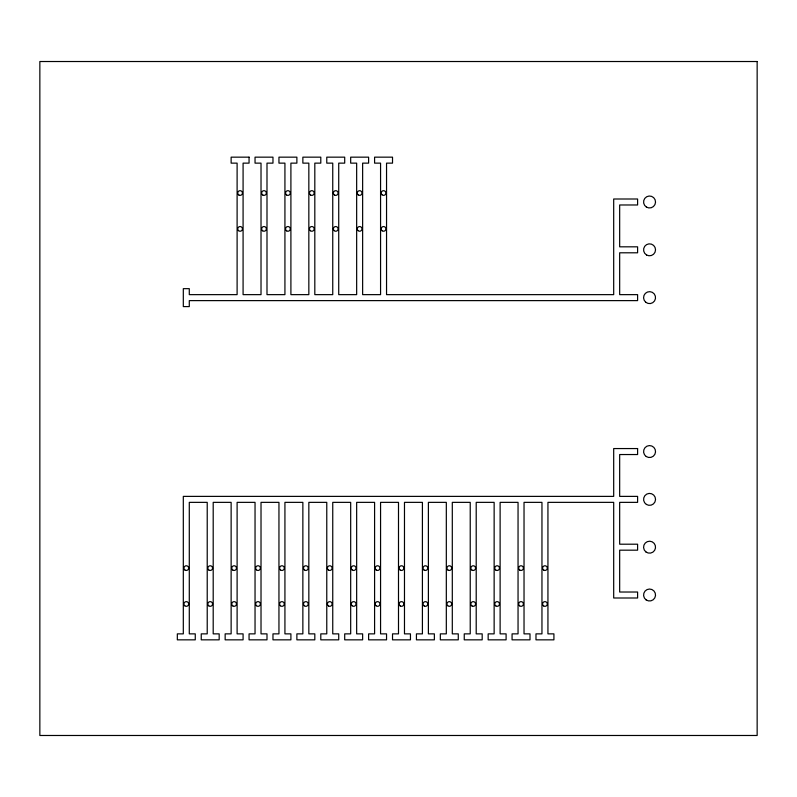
<?xml version="1.0" encoding="UTF-8"?>
<svg xmlns="http://www.w3.org/2000/svg" width="797" height="797" viewBox="0 0 797 797"><rect width="100%" height="100%" fill="white"/><g stroke="black" fill="none" stroke-linecap="round" stroke-linejoin="round"><path stroke-width="1.2" d="M757.15 61.518L39.85 61.518L39.85 735.482L757.15 735.482L757.15 61.518M249.062 157.158L231.13 157.158L231.13 163.136L237.107 163.136L237.107 294.641L189.287 294.641L189.287 288.663L183.31 288.663L183.31 306.596L189.287 306.596L189.287 300.618L637.6 300.618L637.6 294.641L619.668 294.641L619.668 252.798L637.6 252.798L637.6 246.821L619.668 246.821L619.668 204.978L637.6 204.978L637.6 199.001L613.69 199.001L613.69 294.641L386.545 294.641L386.545 163.136L392.522 163.136L392.522 157.158L374.59 157.158L374.59 163.136L380.567 163.136L380.567 294.641L362.635 294.641L362.635 163.136L368.613 163.136L368.613 157.158L350.68 157.158L350.68 163.136L356.657 163.136L356.657 294.641L338.725 294.641L338.725 163.136L344.702 163.136L344.702 157.158L326.77 157.158L326.77 163.136L332.748 163.136L332.748 294.641L314.815 294.641L314.815 163.136L320.793 163.136L320.793 157.158L302.86 157.158L302.86 163.136L308.837 163.136L308.837 294.641L290.905 294.641L290.905 163.136L296.882 163.136L296.882 157.158L278.95 157.158L278.95 163.136L284.928 163.136L284.928 294.641L266.995 294.641L266.995 163.136L272.972 163.136L272.972 157.158L255.04 157.158L255.04 163.136L261.017 163.136L261.017 294.641L243.085 294.641L243.085 163.136L249.062 163.136L249.062 157.158M637.6 448.562L613.69 448.562L613.69 496.382L183.31 496.382L183.31 633.864L177.332 633.864L177.332 639.842L195.265 639.842L195.265 633.864L189.287 633.864L189.287 502.359L207.22 502.359L207.22 633.864L201.243 633.864L201.243 639.842L219.175 639.842L219.175 633.864L213.197 633.864L213.197 502.359L231.13 502.359L231.13 633.864L225.153 633.864L225.153 639.842L243.085 639.842L243.085 633.864L237.107 633.864L237.107 502.359L255.04 502.359L255.04 633.864L249.062 633.864L249.062 639.842L266.995 639.842L266.995 633.864L261.017 633.864L261.017 502.359L278.95 502.359L278.95 633.864L272.972 633.864L272.972 639.842L290.905 639.842L290.905 633.864L284.928 633.864L284.928 502.359L302.86 502.359L302.86 633.864L296.882 633.864L296.882 639.842L314.815 639.842L314.815 633.864L308.837 633.864L308.837 502.359L326.77 502.359L326.77 633.864L320.793 633.864L320.793 639.842L338.725 639.842L338.725 633.864L332.748 633.864L332.748 502.359L350.68 502.359L350.68 633.864L344.702 633.864L344.702 639.842L362.635 639.842L362.635 633.864L356.657 633.864L356.657 502.359L374.59 502.359L374.59 633.864L368.613 633.864L368.613 639.842L386.545 639.842L386.545 633.864L380.567 633.864L380.567 502.359L398.5 502.359L398.5 633.864L392.522 633.864L392.522 639.842L410.455 639.842L410.455 633.864L404.477 633.864L404.477 502.359L422.41 502.359L422.41 633.864L416.433 633.864L416.433 639.842L434.365 639.842L434.365 633.864L428.387 633.864L428.387 502.359L446.32 502.359L446.32 633.864L440.342 633.864L440.342 639.842L458.275 639.842L458.275 633.864L452.298 633.864L452.298 502.359L470.23 502.359L470.23 633.864L464.252 633.864L464.252 639.842L482.185 639.842L482.185 633.864L476.207 633.864L476.207 502.359L494.14 502.359L494.14 633.864L488.162 633.864L488.162 639.842L506.095 639.842L506.095 633.864L500.118 633.864L500.118 502.359L518.05 502.359L518.05 633.864L512.072 633.864L512.072 639.842L530.005 639.842L530.005 633.864L524.028 633.864L524.028 502.359L541.96 502.359L541.96 633.864L535.982 633.864L535.982 639.842L553.915 639.842L553.915 633.864L547.938 633.864L547.938 502.359L613.69 502.359L613.69 597.999L637.6 597.999L637.6 592.022L619.668 592.022L619.668 550.179L637.6 550.179L637.6 544.202L619.668 544.202L619.668 502.359L637.6 502.359L637.6 496.382L619.668 496.382L619.668 454.539L637.6 454.539L637.6 448.562M286.561 194.946A2.351 2.351 0 0 0 290.257 193.233A2.351 2.351 0 0 0 286.92 190.891A2.351 2.351 0 0 0 286.561 194.946M310.322 230.702A2.351 2.351 0 0 0 314.148 229.287A2.351 2.351 0 0 0 311.009 226.677A2.351 2.351 0 0 0 310.322 230.702M352.095 605.72A2.351 2.351 0 0 0 355.97 604.465A2.351 2.351 0 0 0 352.941 601.735A2.351 2.351 0 0 0 352.095 605.72M310.551 195.006A2.351 2.351 0 0 0 314.177 193.143A2.351 2.351 0 0 0 310.75 190.931A2.351 2.351 0 0 0 310.551 195.006M238.921 195.066A2.351 2.351 0 0 0 242.447 193.023A2.351 2.351 0 0 0 238.921 190.981A2.351 2.351 0 0 0 238.921 195.066M286.661 230.881A2.351 2.351 0 0 0 290.267 228.978A2.351 2.351 0 0 0 286.82 226.806A2.351 2.351 0 0 0 286.661 230.881M256.375 569.785A2.351 2.351 0 0 0 260.31 568.699A2.351 2.351 0 0 0 257.401 565.84A2.351 2.351 0 0 0 256.375 569.785M424.223 606.019A2.351 2.351 0 0 0 427.75 603.977A2.351 2.351 0 0 0 424.223 601.934A2.351 2.351 0 0 0 424.223 606.019M334.122 230.602A2.351 2.351 0 0 0 338.028 229.436A2.351 2.351 0 0 0 335.069 226.637A2.351 2.351 0 0 0 334.122 230.602M447.665 605.66A2.351 2.351 0 0 0 451.59 604.554A2.351 2.351 0 0 0 448.671 601.715A2.351 2.351 0 0 0 447.665 605.66M352.025 569.795A2.351 2.351 0 0 0 355.95 568.689A2.351 2.351 0 0 0 353.031 565.85A2.351 2.351 0 0 0 352.025 569.795M184.804 569.925A2.351 2.351 0 0 0 188.62 568.5A2.351 2.351 0 0 0 185.472 565.91A2.351 2.351 0 0 0 184.804 569.925M232.754 570.024A2.351 2.351 0 0 0 236.46 568.341A2.351 2.351 0 0 0 233.142 565.97A2.351 2.351 0 0 0 232.754 570.024M304.225 569.815A2.351 2.351 0 0 0 308.13 568.669A2.351 2.351 0 0 0 305.191 565.85A2.351 2.351 0 0 0 304.225 569.815M304.265 605.72A2.351 2.351 0 0 0 308.15 604.475A2.351 2.351 0 0 0 305.131 601.735A2.351 2.351 0 0 0 304.265 605.72M184.765 605.77A2.351 2.351 0 0 0 188.61 604.405A2.351 2.351 0 0 0 185.512 601.755A2.351 2.351 0 0 0 184.765 605.77M280.414 605.77A2.351 2.351 0 0 0 284.25 604.395A2.351 2.351 0 0 0 281.142 601.765A2.351 2.351 0 0 0 280.414 605.77M232.824 605.939A2.351 2.351 0 0 0 236.47 604.116A2.351 2.351 0 0 0 233.063 601.874A2.351 2.351 0 0 0 232.824 605.939M208.714 569.935A2.351 2.351 0 0 0 212.53 568.49A2.351 2.351 0 0 0 209.382 565.91A2.351 2.351 0 0 0 208.714 569.935M376.154 569.985A2.351 2.351 0 0 0 379.91 568.41A2.351 2.351 0 0 0 376.672 565.94A2.351 2.351 0 0 0 376.154 569.985M400.313 570.154A2.351 2.351 0 0 0 403.84 568.112A2.351 2.351 0 0 0 400.313 566.069A2.351 2.351 0 0 0 400.313 570.154M472.043 606.019A2.351 2.351 0 0 0 475.57 603.977A2.351 2.351 0 0 0 472.043 601.934A2.351 2.351 0 0 0 472.043 606.019M400.313 606.019A2.351 2.351 0 0 0 403.84 603.977A2.351 2.351 0 0 0 400.313 601.934A2.351 2.351 0 0 0 400.313 606.019M238.552 230.662A2.351 2.351 0 0 0 242.408 229.337A2.351 2.351 0 0 0 239.329 226.667A2.351 2.351 0 0 0 238.552 230.662M519.574 605.82A2.351 2.351 0 0 0 523.37 604.325A2.351 2.351 0 0 0 520.182 601.785A2.351 2.351 0 0 0 519.574 605.82M375.965 605.69A2.351 2.351 0 0 0 379.87 604.515A2.351 2.351 0 0 0 376.901 601.725A2.351 2.351 0 0 0 375.965 605.69M262.831 195.066A2.351 2.351 0 0 0 266.357 193.023A2.351 2.351 0 0 0 262.831 190.981A2.351 2.351 0 0 0 262.831 195.066M358.012 230.582A2.351 2.351 0 0 0 361.928 229.456A2.351 2.351 0 0 0 358.999 226.627A2.351 2.351 0 0 0 358.012 230.582M334.541 195.056A2.351 2.351 0 0 0 338.087 193.043A2.351 2.351 0 0 0 334.571 190.981A2.351 2.351 0 0 0 334.541 195.056M262.641 230.801A2.351 2.351 0 0 0 266.347 229.118A2.351 2.351 0 0 0 263.03 226.746A2.351 2.351 0 0 0 262.641 230.801M358.192 194.867A2.351 2.351 0 0 0 361.977 193.362A2.351 2.351 0 0 0 358.78 190.842A2.351 2.351 0 0 0 358.192 194.867M382.132 230.761A2.351 2.351 0 0 0 385.887 229.187A2.351 2.351 0 0 0 382.65 226.717A2.351 2.351 0 0 0 382.132 230.761M381.902 194.697A2.351 2.351 0 0 0 385.838 193.611A2.351 2.351 0 0 0 382.929 190.752A2.351 2.351 0 0 0 381.902 194.697M328.284 569.945A2.351 2.351 0 0 0 332.08 568.47A2.351 2.351 0 0 0 328.912 565.92A2.351 2.351 0 0 0 328.284 569.945M328.464 605.939A2.351 2.351 0 0 0 332.11 604.116A2.351 2.351 0 0 0 328.703 601.874A2.351 2.351 0 0 0 328.464 605.939M423.865 569.895A2.351 2.351 0 0 0 427.71 568.55A2.351 2.351 0 0 0 424.622 565.89A2.351 2.351 0 0 0 423.865 569.895M495.624 569.925A2.351 2.351 0 0 0 499.45 568.51A2.351 2.351 0 0 0 496.312 565.91A2.351 2.351 0 0 0 495.624 569.925M519.774 570.094A2.351 2.351 0 0 0 523.39 568.211A2.351 2.351 0 0 0 519.953 566.029A2.351 2.351 0 0 0 519.774 570.094M543.604 605.909A2.351 2.351 0 0 0 547.29 604.176A2.351 2.351 0 0 0 543.943 601.845A2.351 2.351 0 0 0 543.604 605.909M543.763 570.144A2.351 2.351 0 0 0 547.3 568.122A2.351 2.351 0 0 0 543.783 566.069A2.351 2.351 0 0 0 543.763 570.144M447.844 569.955A2.351 2.351 0 0 0 451.64 568.46A2.351 2.351 0 0 0 448.452 565.92A2.351 2.351 0 0 0 447.844 569.955M208.714 605.8A2.351 2.351 0 0 0 212.53 604.365A2.351 2.351 0 0 0 209.382 601.775A2.351 2.351 0 0 0 208.714 605.8M256.405 605.68A2.351 2.351 0 0 0 260.31 604.534A2.351 2.351 0 0 0 257.371 601.715A2.351 2.351 0 0 0 256.405 605.68M280.355 569.855A2.351 2.351 0 0 0 284.24 568.61A2.351 2.351 0 0 0 281.221 565.87A2.351 2.351 0 0 0 280.355 569.855M471.764 569.965A2.351 2.351 0 0 0 475.55 568.44A2.351 2.351 0 0 0 472.342 565.93A2.351 2.351 0 0 0 471.764 569.965M495.834 605.939A2.351 2.351 0 0 0 499.48 604.116A2.351 2.351 0 0 0 496.073 601.874A2.351 2.351 0 0 0 495.834 605.939M645.859 551.893A5.978 5.978 0 0 0 655.473 548.037A5.978 5.978 0 0 0 647.333 541.641A5.978 5.978 0 0 0 645.859 551.893M646.397 504.441A5.978 5.978 0 0 0 655.533 499.57A5.978 5.978 0 0 0 646.746 494.1A5.978 5.978 0 0 0 646.397 504.441M646.208 456.502A5.978 5.978 0 0 0 655.523 451.969A5.978 5.978 0 0 0 646.935 446.181A5.978 5.978 0 0 0 646.208 456.502M646.118 599.902A5.978 5.978 0 0 0 655.513 595.548A5.978 5.978 0 0 0 647.044 589.591A5.978 5.978 0 0 0 646.118 599.902M645.749 302.242A5.978 5.978 0 0 0 655.453 298.616A5.978 5.978 0 0 0 647.463 292.031A5.978 5.978 0 0 0 645.749 302.242M646.536 254.97A5.978 5.978 0 0 0 655.533 249.85A5.978 5.978 0 0 0 646.596 244.619A5.978 5.978 0 0 0 646.536 254.97M646.417 207.081A5.978 5.978 0 0 0 655.533 202.159A5.978 5.978 0 0 0 646.716 196.729A5.978 5.978 0 0 0 646.417 207.081"/></g></svg>
